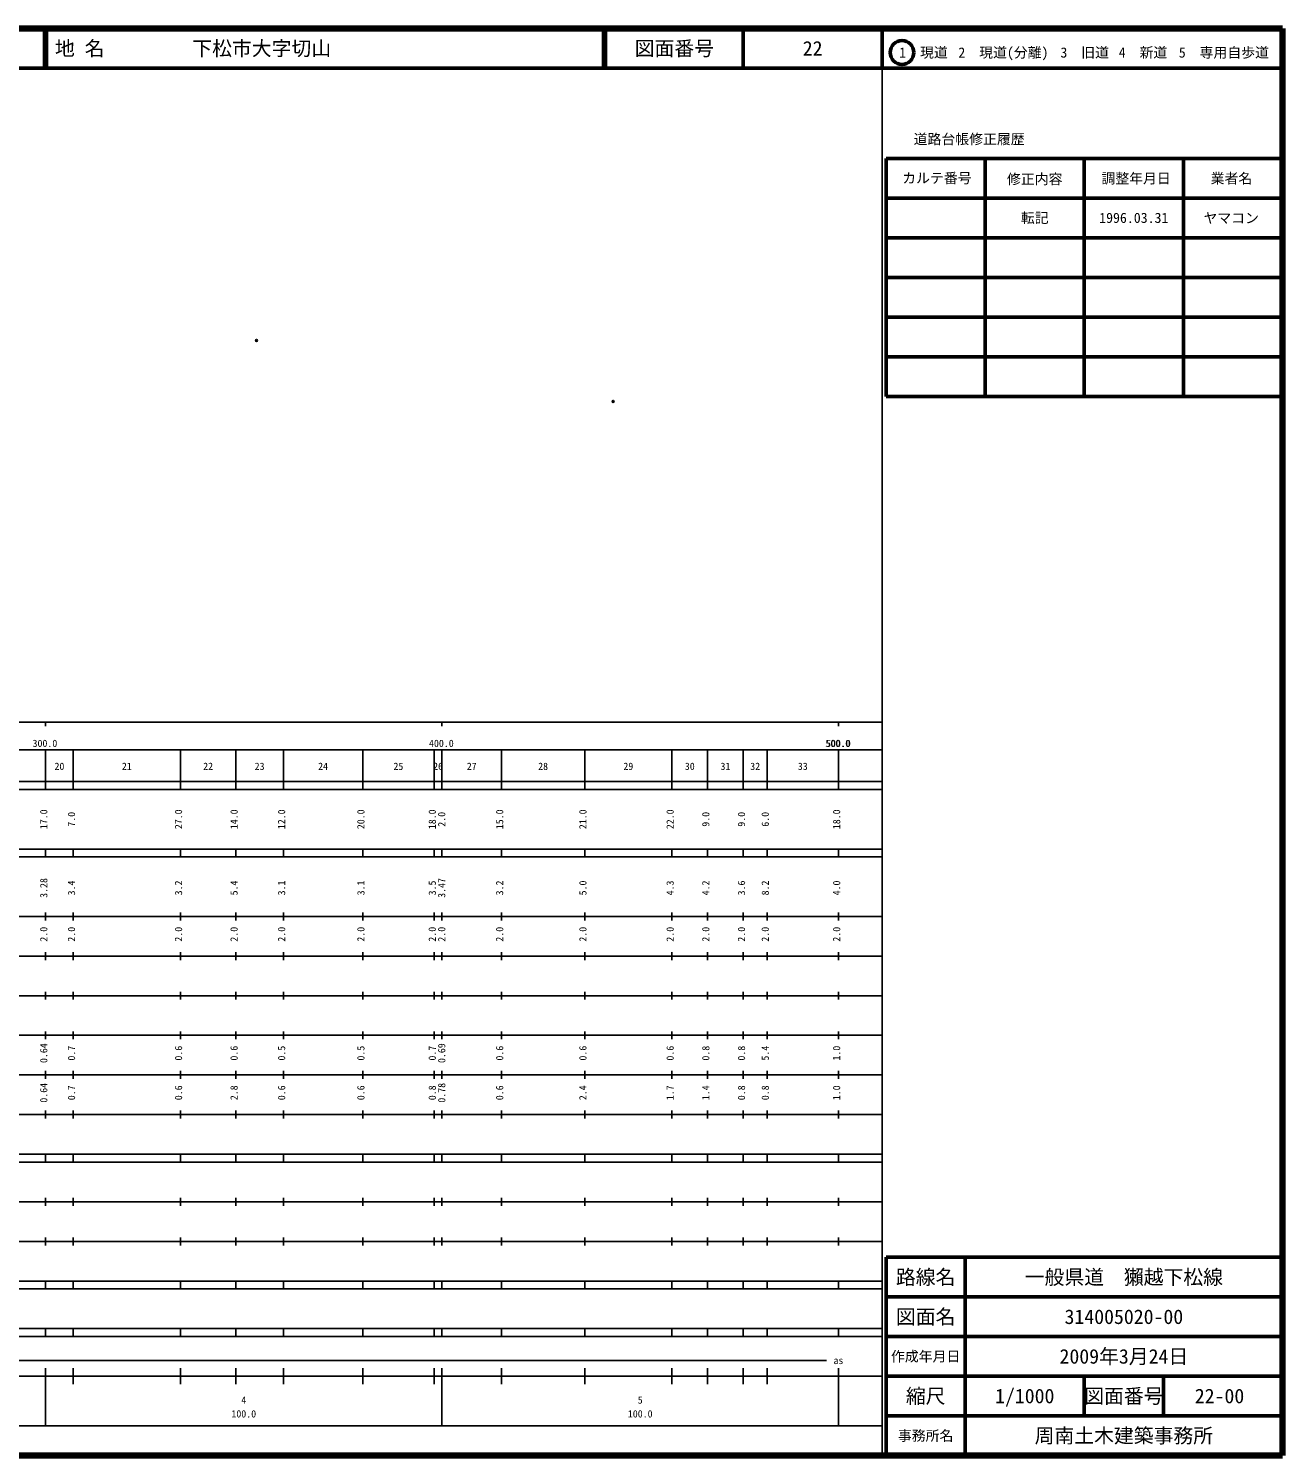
# Model space of a CAD drawing. Units: millimetres on the paper. Extents: x 40 to 680, y 20 to 380.
# Drawn here: x 363.7 to 680, y 20 to 380 of the extents above; entities that cross this region are included whole.
import ezdxf
from ezdxf.enums import TextEntityAlignment as Align

# ---------------------------------------------------------------- set-up
doc = ezdxf.new("R2010")
doc.units = ezdxf.units.MM
doc.header["$PDMODE"] = 32
doc.header["$PDSIZE"] = 0.5
doc.layers.add('M-OTRS', color=6, linetype='Continuous')
doc.layers.add('M-TTL-TXT', color=7, linetype='Continuous')
for name, color, linetype, lineweight in [('M-TTL', 2, 'Continuous', 140), ('M-TTL-BAND', 7, 'Continuous', 25), ('M-TTL-FRAM', 2, 'Continuous', 50), ('M-TTL-LINE', 7, 'Continuous', 50)]:
    doc.layers.add(name, color=color, linetype=linetype, lineweight=lineweight)
doc.styles.add('ＭＳ ゴシック', font='')
doc.styles.get('ＭＳ ゴシック').set_extended_font_data('MS Gothic')

msp = doc.modelspace()

# ---------------------------------------------------------------- linework, layer by layer
at = {"layer": 'M-OTRS'}
for p in [(421.214, 301.306), (511.157, 285.908)]:
    msp.add_point(p, dxfattribs=at)
at = {"layer": 'M-TTL'}
for p, q in [((680, 380), (40, 380)), ((680, 20), (680, 380)), ((40, 20), (680, 20))]:
    msp.add_line(p, q, dxfattribs=at)
at = {"layer": 'M-TTL-BAND'}
for p, q in [((579, 20), (579, 370)), ((40, 205), (579, 205)), ((368, 205), (368, 204)), ((468, 205), (468, 204)), ((568, 205), (568, 204)), ((68, 198), (579, 198)), ((368, 188), (368, 198)), ((375, 188), (375, 198)), ((402, 188), (402, 198)), ((416, 188), (416, 198)), ((428, 188), (428, 198)), ((448, 188), (448, 198)), ((466, 188), (466, 198)), ((468, 188), (468, 198)), ((483, 188), (483, 198)), ((504, 188), (504, 198)), ((526, 188), (526, 198)), ((535, 188), (535, 198)), ((544, 188), (544, 198)), ((550, 188), (550, 198)), ((568, 188), (568, 198)), ((40, 190), (579, 190)), ((40, 188), (579, 188)), ((40, 173), (579, 173)), ((368, 171), (368, 173)), ((375, 171), (375, 173)), ((402, 171), (402, 173)), ((416, 171), (416, 173)), ((428, 171), (428, 173)), ((448, 171), (448, 173)), ((466, 171), (466, 173)), ((468, 171), (468, 173)), ((483, 171), (483, 173)), ((504, 171), (504, 173)), ((526, 171), (526, 173)), ((535, 171), (535, 173)), ((544, 171), (544, 173)), ((550, 171), (550, 173)), ((568, 171), (568, 173)), ((40, 171), (579, 171)), ((40, 156), (579, 156)), ((368, 155), (368, 157)), ((375, 155), (375, 157)), ((402, 155), (402, 157)), ((416, 155), (416, 157)), ((428, 155), (428, 157)), ((448, 155), (448, 157)), ((466, 155), (466, 157)), ((468, 155), (468, 157)), ((483, 155), (483, 157)), ((504, 155), (504, 157)), ((526, 155), (526, 157)), ((535, 155), (535, 157)), ((544, 155), (544, 157)), ((550, 155), (550, 157)), ((568, 155), (568, 157)), ((46, 146), (579, 146)), ((368, 145), (368, 147)), ((375, 145), (375, 147)), ((402, 145), (402, 147)), ((416, 145), (416, 147)), ((428, 145), (428, 147)), ((448, 145), (448, 147)), ((466, 145), (466, 147)), ((468, 145), (468, 147)), ((483, 145), (483, 147)), ((504, 145), (504, 147)), ((526, 145), (526, 147)), ((535, 145), (535, 147)), ((544, 145), (544, 147)), ((550, 145), (550, 147)), ((568, 145), (568, 147)), ((368, 135), (368, 137)), ((375, 135), (375, 137)), ((402, 135), (402, 137)), ((416, 135), (416, 137)), ((428, 135), (428, 137)), ((448, 135), (448, 137)), ((466, 135), (466, 137)), ((468, 135), (468, 137)), ((483, 135), (483, 137)), ((504, 135), (504, 137)), ((526, 135), (526, 137)), ((535, 135), (535, 137)), ((544, 135), (544, 137)), ((550, 135), (550, 137)), ((568, 135), (568, 137)), ((52, 136), (579, 136)), ((46, 126), (579, 126)), ((368, 125), (368, 127)), ((375, 125), (375, 127)), ((402, 125), (402, 127)), ((416, 125), (416, 127)), ((428, 125), (428, 127)), ((448, 125), (448, 127)), ((466, 125), (466, 127)), ((468, 125), (468, 127)), ((483, 125), (483, 127)), ((504, 125), (504, 127)), ((526, 125), (526, 127)), ((535, 125), (535, 127)), ((544, 125), (544, 127)), ((550, 125), (550, 127)), ((568, 125), (568, 127)), ((52, 116), (579, 116)), ((368, 115), (368, 117)), ((375, 115), (375, 117)), ((402, 115), (402, 117)), ((416, 115), (416, 117)), ((428, 115), (428, 117)), ((448, 115), (448, 117)), ((466, 115), (466, 117)), ((468, 115), (468, 117)), ((483, 115), (483, 117)), ((504, 115), (504, 117)), ((526, 115), (526, 117)), ((535, 115), (535, 117)), ((544, 115), (544, 117)), ((550, 115), (550, 117)), ((568, 115), (568, 117)), ((46, 106), (579, 106)), ((368, 105), (368, 107)), ((375, 105), (375, 107)), ((402, 105), (402, 107)), ((416, 105), (416, 107)), ((428, 105), (428, 107)), ((448, 105), (448, 107)), ((466, 105), (466, 107)), ((468, 105), (468, 107)), ((483, 105), (483, 107)), ((504, 105), (504, 107)), ((526, 105), (526, 107)), ((535, 105), (535, 107)), ((544, 105), (544, 107)), ((550, 105), (550, 107)), ((568, 105), (568, 107)), ((40, 96), (579, 96)), ((40, 94), (579, 94)), ((368, 94), (368, 96)), ((375, 94), (375, 96)), ((402, 94), (402, 96)), ((416, 94), (416, 96)), ((428, 94), (428, 96)), ((448, 94), (448, 96)), ((466, 94), (466, 96)), ((468, 94), (468, 96)), ((483, 94), (483, 96)), ((504, 94), (504, 96)), ((526, 94), (526, 96)), ((535, 94), (535, 96)), ((544, 94), (544, 96)), ((550, 94), (550, 96)), ((568, 94), (568, 96)), ((49, 84), (579, 84)), ((368, 83), (368, 85)), ((375, 83), (375, 85)), ((402, 83), (402, 85)), ((416, 83), (416, 85)), ((428, 83), (428, 85)), ((448, 83), (448, 85)), ((466, 83), (466, 85)), ((468, 83), (468, 85)), ((483, 83), (483, 85)), ((504, 83), (504, 85)), ((526, 83), (526, 85)), ((535, 83), (535, 85)), ((544, 83), (544, 85)), ((550, 83), (550, 85)), ((568, 83), (568, 85)), ((40, 74), (579, 74)), ((368, 73), (368, 75)), ((375, 73), (375, 75)), ((402, 73), (402, 75)), ((416, 73), (416, 75)), ((428, 73), (428, 75)), ((448, 73), (448, 75)), ((466, 73), (466, 75)), ((468, 73), (468, 75)), ((483, 73), (483, 75)), ((504, 73), (504, 75)), ((526, 73), (526, 75)), ((535, 73), (535, 75)), ((544, 73), (544, 75)), ((550, 73), (550, 75)), ((568, 73), (568, 75)), ((40, 64), (579, 64)), ((40, 62), (579, 62)), ((368, 62), (368, 64)), ((375, 62), (375, 64)), ((402, 62), (402, 64)), ((416, 62), (416, 64)), ((428, 62), (428, 64)), ((448, 62), (448, 64)), ((466, 62), (466, 64)), ((468, 62), (468, 64)), ((483, 62), (483, 64)), ((504, 62), (504, 64)), ((526, 62), (526, 64)), ((535, 62), (535, 64)), ((544, 62), (544, 64)), ((550, 62), (550, 64)), ((568, 62), (568, 64)), ((40, 52), (579, 52)), ((368, 50), (368, 52)), ((375, 50), (375, 52)), ((402, 50), (402, 52)), ((416, 50), (416, 52)), ((428, 50), (428, 52)), ((448, 50), (448, 52)), ((466, 50), (466, 52)), ((468, 50), (468, 52)), ((483, 50), (483, 52)), ((504, 50), (504, 52)), ((526, 50), (526, 52)), ((535, 50), (535, 52)), ((544, 50), (544, 52)), ((550, 50), (550, 52)), ((568, 50), (568, 52)), ((40, 50), (579, 50)), ((71, 44), (565, 44)), ((40, 40), (579, 40)), ((368, 27.5), (368, 42)), ((375, 38), (375, 42)), ((402, 38), (402, 42)), ((416, 38), (416, 42)), ((428, 38), (428, 42)), ((448, 38), (448, 42)), ((466, 38), (466, 42)), ((468, 27.5), (468, 42)), ((483, 38), (483, 42)), ((504, 38), (504, 42)), ((526, 38), (526, 42)), ((535, 38), (535, 42)), ((544, 38), (544, 42)), ((550, 38), (550, 42)), ((568, 27.5), (568, 42)), ((68, 27.5), (579, 27.5))]:
    msp.add_line(p, q, dxfattribs=at)
at = {"layer": 'M-TTL-FRAM'}
for p, q in [((580, 347.197), (580, 287.197)), ((580, 347.197), (680, 347.197)), ((580, 287.197), (680, 287.197)), ((680, 70), (580, 70)), ((580, 70), (580, 20))]:
    msp.add_line(p, q, dxfattribs=at)
at = {"layer": 'M-TTL-LINE'}
for p, q in [((367.75, 380), (367.75, 370)), ((368.25, 380), (368.25, 370)), ((508.747, 380), (508.747, 370)), ((509.247, 380), (509.247, 370)), ((543.997, 380), (543.997, 370)), ((579, 380), (579, 370)), ((40, 370), (680, 370)), ((605, 347.197), (605, 287.197)), ((630, 347.197), (630, 287.197)), ((655, 347.197), (655, 287.197)), ((580, 337.197), (680, 337.197)), ((580, 327.197), (680, 327.197)), ((580, 317.197), (680, 317.197)), ((580, 307.197), (680, 307.197)), ((580, 297.197), (680, 297.197)), ((600, 70), (600, 20)), ((680, 60), (580, 60)), ((680, 50), (580, 50)), ((680, 40), (580, 40)), ((630, 40), (630, 30)), ((650, 40), (650, 30)), ((680, 30), (580, 30))]:
    msp.add_line(p, q, dxfattribs=at)
msp.add_circle((584.031, 373.958), 3, dxfattribs=at)

# ---------------------------------------------------------------- texts
at = {"layer": 'M-TTL-BAND', "style": 'ＭＳ ゴシック'}
for s, p in [('300.0', (367.844, 198.195)), ('400.0', (467.844, 198.195)), ('500.0', (567.844, 198.195)), ('500.0', (568, 198.195)), ('20', (371.5, 192.405)), ('21', (388.5, 192.405)), ('22', (409, 192.405)), ('23', (422, 192.405)), ('24', (438, 192.405)), ('25', (457, 192.405)), ('26', (467, 192.405)), ('27', (475.5, 192.405)), ('28', (493.5, 192.405)), ('29', (515, 192.405)), ('30', (530.5, 192.405)), ('31', (539.5, 192.405)), ('32', (547, 192.405)), ('33', (559, 192.405)), ('as', (568, 42.5)), ('4', (418, 32.523)), ('5', (518, 32.523)), ('100.0', (418, 29.033)), ('100.0', (518, 29.033))]:
    msp.add_text(s, height=1.833, dxfattribs=at).set_placement(p, align=Align.BOTTOM_CENTER)
for s, p in [('17.0', (369, 180.5)), ('7.0', (376, 180.5)), ('27.0', (403, 180.5)), ('14.0', (417, 180.5)), ('12.0', (429, 180.5)), ('20.0', (449, 180.5)), ('18.0', (467, 180.5)), ('2.0', (469.38, 180.5)), ('15.0', (484, 180.5)), ('21.0', (505, 180.5)), ('22.0', (527, 180.5)), ('9.0', (536, 180.5)), ('9.0', (545, 180.5)), ('6.0', (551, 180.5)), ('18.0', (569, 180.5)), ('3.28', (369, 163.174)), ('3.4', (376, 163.174)), ('3.2', (403, 163.174)), ('5.4', (417, 163.174)), ('3.1', (429, 163.174)), ('3.1', (449, 163.174)), ('3.5', (467, 163.174)), ('3.47', (469.38, 163.174)), ('3.2', (484, 163.174)), ('5.0', (505, 163.174)), ('4.3', (527, 163.174)), ('4.2', (536, 163.174)), ('3.6', (545, 163.174)), ('8.2', (551, 163.174)), ('4.0', (569, 163.174)), ('2.0', (369, 151.5)), ('2.0', (376, 151.5)), ('2.0', (403, 151.5)), ('2.0', (417, 151.5)), ('2.0', (429, 151.5)), ('2.0', (449, 151.5)), ('2.0', (467, 151.5)), ('2.0', (469.38, 151.5)), ('2.0', (484, 151.5)), ('2.0', (505, 151.5)), ('2.0', (527, 151.5)), ('2.0', (536, 151.5)), ('2.0', (545, 151.5)), ('2.0', (551, 151.5)), ('2.0', (569, 151.5)), ('0.64', (369, 121.5)), ('0.7', (376, 121.5)), ('0.6', (403, 121.5)), ('0.6', (417, 121.5)), ('0.5', (429, 121.5)), ('0.5', (449, 121.5)), ('0.7', (467, 121.5)), ('0.69', (469.38, 121.5)), ('0.6', (484, 121.5)), ('0.6', (505, 121.5)), ('0.6', (527, 121.5)), ('0.8', (536, 121.5)), ('0.8', (545, 121.5)), ('5.4', (551, 121.5)), ('1.0', (569, 121.5)), ('0.64', (369, 111.5)), ('0.7', (376, 111.5)), ('0.6', (403, 111.5)), ('2.8', (417, 111.5)), ('0.6', (429, 111.5)), ('0.6', (449, 111.5)), ('0.8', (467, 111.5)), ('0.78', (469.38, 111.5)), ('0.6', (484, 111.5)), ('2.4', (505, 111.5)), ('1.7', (527, 111.5)), ('1.4', (536, 111.5)), ('0.8', (545, 111.5)), ('0.8', (551, 111.5)), ('1.0', (569, 111.5))]:
    msp.add_text(s, height=1.833, rotation=90, dxfattribs=at).set_placement(p, align=Align.BOTTOM_CENTER)
at = {"layer": 'M-TTL-TXT', "style": 'ＭＳ ゴシック'}
for s, p in [('地 名', (370.38, 375)), ('下松市大字切山', (405.024, 375))]:
    msp.add_text(s, height=3.666, dxfattribs=at).set_placement(p, align=Align.MIDDLE_LEFT)
for s, height, p in [('図面番号', 3.666, (526.622, 375)), ('22', 3.666, (561.497, 375)), ('1\u3000現道', 2.566, (589.448, 373.958)), ('2\u3000現道(分離)', 2.566, (609.619, 373.958)), ('3\u3000旧道', 2.566, (630.121, 373.958)), ('4\u3000新道', 2.566, (644.824, 373.958)), ('5\u3000専用自歩道', 2.566, (665.228, 373.958)), ('道路台帳修正履歴', 2.566, (600.968, 352.113)), ('カルテ番号', 2.566, (592.839, 342.277)), ('修正内容', 2.566, (617.509, 342.023)), ('調整年月日', 2.566, (643.089, 342.197)), ('業者名', 2.566, (667.134, 342.197)), ('転記', 2.566, (617.5, 332.245)), ('1996.03.31', 2.566, (642.5, 332.245)), ('ヤマコン', 2.566, (667.077, 332.189)), ('路線名', 3.666, (590, 65)), ('路線名', 3.666, (590, 65)), ('一般県道\u3000獺越下松線', 3.666, (640, 65)), ('図面名', 3.666, (590, 55)), ('図面名', 3.666, (590, 55)), ('314005020-00', 3.666, (640, 55)), ('2009年3月24日', 3.666, (640, 45)), ('作成年月日', 2.566, (590, 45)), ('作成年月日', 2.566, (590, 45)), ('縮尺', 3.666, (590, 35)), ('縮尺', 3.666, (590, 35)), ('1/1000', 3.666, (615, 35)), ('図面番号', 3.666, (640, 35)), ('図面番号', 3.666, (640, 35)), ('22-00', 3.666, (664.125, 35)), ('事務所名', 2.566, (590, 25)), ('事務所名', 2.566, (590, 25)), ('周南土木建築事務所', 3.666, (640, 25))]:
    msp.add_text(s, height=height, dxfattribs=at).set_placement(p, align=Align.MIDDLE_CENTER)

doc.saveas('drawing.dxf')
